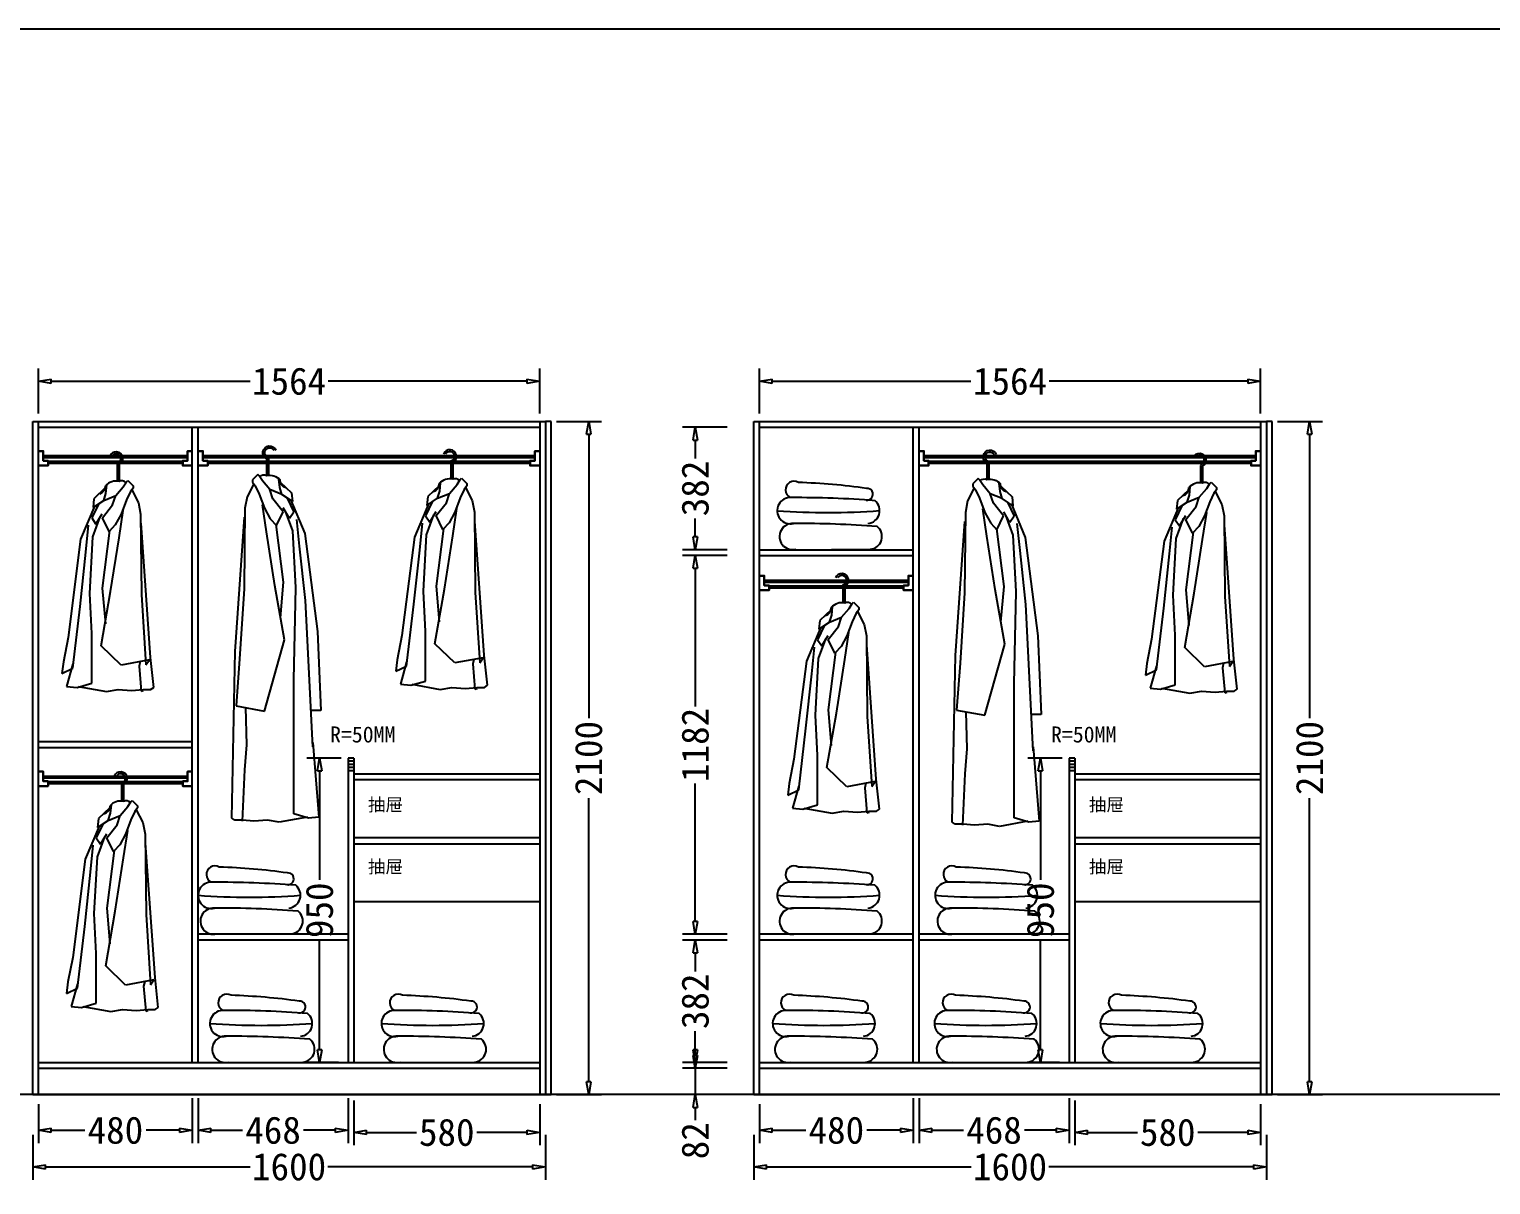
# Model space of a CAD drawing. Header units: millimetres. Extents: x 304407 to 361076, y -1262425 to -1203358.
# Drawn here: x 332654 to 337215, y -1209244 to -1205639 of the extents above; entities that cross this region are included whole.
import ezdxf

# ---------------------------------------------------------------- set-up
doc = ezdxf.new("R2010")
doc.units = ezdxf.units.MM
doc.header["$LTSCALE"] = 20
doc.layers.get('Defpoints').update_dxf_attribs({"color": 250})
for name, color, linetype in [('8', 8, 'Continuous'), ('LAYER10', 11, 'Continuous'), ('LAYER8', 11, 'Continuous'), ('图层3', 4, 'Continuous'), ('墙体', 40, 'Continuous')]:
    doc.layers.add(name, color=color, linetype=linetype)
doc.styles.get("Standard").update_dxf_attribs({"font": 'SimSun.ttf', "height": 85})
doc.styles.add('text', font='SimSun.ttf', dxfattribs={"height": 85})
doc.dimstyles.new('周文晶', dxfattribs={"dimtxt": 70, "dimasz": 40, "dimexe": 40, "dimexo": 30, "dimgap": 10, "dimtad": 0, "dimdec": 0, "dimtxsty": 'Standard', "dimblk": 'CLOSEDBLANK', "dimcen": 200, "dimclrd": 256, "dimclre": 256, "dimadec": 0, "dimazin": 0, "dimtfac": 1, "dimtdec": 0, "dimtmove": 0, "dimatfit": 3, "dimldrblk": 'CLOSEDBLANK', "dimfxl": 100, "dimfxlon": 1, "dimarcsym": 0})

# ---------------------------------------------------------------- blocks, each defined once
blk = doc.blocks.new('_ClosedBlank')
at = {"color": 0, "linetype": 'ByBlock', "lineweight": -2}
for p, q in [((-1, 0.17), (0, 0)), ((-1, 0.17), (-1, -0.17)), ((0, 0), (-1, -0.17))]:
    blk.add_line(p, q, dxfattribs=at)
blk = doc.blocks.new('*D169')
at = {"lineweight": -2, "transparency": 16777216}
for p, q in [((332683.1, -1208992.6), (332683.1, -1209114.2)), ((333163.1, -1208974.2), (333163.1, -1209114.2)), ((332723.1, -1209074.2), (332827.6, -1209074.2)), ((333123.1, -1209074.2), (333018.6, -1209074.2))]:
    blk.add_line(p, q, dxfattribs=at)
at = {"layer": 'Defpoints', "color": 0, "transparency": 16777216}
for p in [(333163.1, -1208862.6), (332683.1, -1208962.6), (333163.1, -1209074.2)]:
    blk.add_point(p, dxfattribs=at)
at = {"lineweight": -2, "transparency": 16777216, "xscale": 40, "yscale": 40, "zscale": 40, "rotation": 180}
blk.add_blockref('_ClosedBlank', (332683.1, -1209074.2), dxfattribs=at)
at = {"lineweight": -2, "transparency": 16777216, "xscale": 40, "yscale": 40, "zscale": 40}
blk.add_blockref('_ClosedBlank', (333163.1, -1209074.2), dxfattribs=at)
at = {"color": 0, "transparency": 16777216, "insert": (332923.1, -1209074.2), "char_height": 85, "attachment_point": 5}
blk.add_mtext('480', dxfattribs=at)
blk = doc.blocks.new('*D170')
at = {"lineweight": -2, "transparency": 16777216}
for p, q in [((333181.1, -1208974.2), (333181.1, -1209114.2)), ((333649.1, -1208974.2), (333649.1, -1209114.2)), ((333221.1, -1209074.2), (333320.1, -1209074.2)), ((333609.1, -1209074.2), (333510.1, -1209074.2))]:
    blk.add_line(p, q, dxfattribs=at)
at = {"layer": 'Defpoints', "color": 0, "transparency": 16777216}
for p in [(333181.1, -1206880.6), (333649.1, -1208862.6), (333649.1, -1209074.2)]:
    blk.add_point(p, dxfattribs=at)
at = {"lineweight": -2, "transparency": 16777216, "xscale": 40, "yscale": 40, "zscale": 40, "rotation": 180}
blk.add_blockref('_ClosedBlank', (333181.1, -1209074.2), dxfattribs=at)
at = {"lineweight": -2, "transparency": 16777216, "xscale": 40, "yscale": 40, "zscale": 40}
blk.add_blockref('_ClosedBlank', (333649.1, -1209074.2), dxfattribs=at)
at = {"color": 0, "transparency": 16777216, "insert": (333415.1, -1209074.2), "char_height": 85, "attachment_point": 5}
blk.add_mtext('468', dxfattribs=at)
blk = doc.blocks.new('*D171')
at = {"lineweight": -2, "transparency": 16777216}
for p, q in [((332683.1, -1206837.3), (332683.1, -1206697.3)), ((334247.1, -1206837.3), (334247.1, -1206697.3)), ((332723.1, -1206737.3), (333343.2, -1206737.3)), ((334207.1, -1206737.3), (333587, -1206737.3))]:
    blk.add_line(p, q, dxfattribs=at)
at = {"layer": 'Defpoints', "color": 0, "transparency": 16777216}
for p in [(334247.1, -1206737.3), (332683.1, -1206880.6), (334247.1, -1206880.6)]:
    blk.add_point(p, dxfattribs=at)
at = {"lineweight": -2, "transparency": 16777216, "xscale": 40, "yscale": 40, "zscale": 40, "rotation": 180}
blk.add_blockref('_ClosedBlank', (332683.1, -1206737.3), dxfattribs=at)
at = {"lineweight": -2, "transparency": 16777216, "xscale": 40, "yscale": 40, "zscale": 40}
blk.add_blockref('_ClosedBlank', (334247.1, -1206737.3), dxfattribs=at)
at = {"color": 0, "transparency": 16777216, "insert": (333465.1, -1206737.3), "char_height": 85, "attachment_point": 5}
blk.add_mtext('1564', dxfattribs=at)
blk = doc.blocks.new('*D172')
at = {"lineweight": -2, "transparency": 16777216}
for p, q in [((332665.1, -1209088.3), (332665.1, -1209228.3)), ((334265.1, -1209088.3), (334265.1, -1209228.3)), ((332705.1, -1209188.3), (333344.1, -1209188.3)), ((334225.1, -1209188.3), (333586.1, -1209188.3))]:
    blk.add_line(p, q, dxfattribs=at)
at = {"layer": 'Defpoints', "color": 0, "transparency": 16777216}
for p in [(332665.1, -1208962.6), (334265.1, -1208962.6), (334265.1, -1209188.3)]:
    blk.add_point(p, dxfattribs=at)
at = {"lineweight": -2, "transparency": 16777216, "xscale": 40, "yscale": 40, "zscale": 40, "rotation": 180}
blk.add_blockref('_ClosedBlank', (332665.1, -1209188.3), dxfattribs=at)
at = {"lineweight": -2, "transparency": 16777216, "xscale": 40, "yscale": 40, "zscale": 40}
blk.add_blockref('_ClosedBlank', (334265.1, -1209188.3), dxfattribs=at)
at = {"color": 0, "transparency": 16777216, "insert": (333465.1, -1209188.3), "char_height": 85, "attachment_point": 5}
blk.add_mtext('1600', dxfattribs=at)
blk = doc.blocks.new('*D173')
at = {"lineweight": -2, "transparency": 16777216}
for p, q in [((332482.8, -1208840.6), (332482.8, -1208800.6)), ((332582.8, -1208880.6), (332442.8, -1208880.6)), ((332482.8, -1208880.6), (332482.8, -1208962.6)), ((332582.8, -1208962.6), (332442.8, -1208962.6)), ((332482.8, -1209002.6), (332482.8, -1209042.6))]:
    blk.add_line(p, q, dxfattribs=at)
at = {"layer": 'Defpoints', "color": 0, "transparency": 16777216}
for p in [(332482.8, -1208880.6), (332683.1, -1208880.6), (332665.1, -1208962.6)]:
    blk.add_point(p, dxfattribs=at)
at = {"lineweight": -2, "transparency": 16777216, "xscale": 40, "yscale": 40, "zscale": 40}
for p, rotation in [((332482.8, -1208880.6), 270), ((332482.8, -1208962.6), 90)]:
    blk.add_blockref('_ClosedBlank', p, dxfattribs=dict(at, rotation=rotation))
at = {"color": 0, "transparency": 16777216, "insert": (332482.8, -1209106.7), "char_height": 85, "attachment_point": 5, "rotation": 90}
blk.add_mtext('82', dxfattribs=at)
blk = doc.blocks.new('*D174')
at = {"lineweight": -2, "transparency": 16777216}
for p, q in [((332582.8, -1207880.6), (332442.8, -1207880.6)), ((332482.8, -1207920.6), (332482.8, -1208277.4)), ((332482.8, -1208822.6), (332482.8, -1208465.9)), ((332582.8, -1208862.6), (332442.8, -1208862.6))]:
    blk.add_line(p, q, dxfattribs=at)
at = {"layer": 'Defpoints', "color": 0, "transparency": 16777216}
for p in [(332482.8, -1207880.6), (332683.1, -1207880.6), (332683.1, -1208862.6)]:
    blk.add_point(p, dxfattribs=at)
at = {"lineweight": -2, "transparency": 16777216, "xscale": 40, "yscale": 40, "zscale": 40}
for p, rotation in [((332482.8, -1207880.6), 90), ((332482.8, -1208862.6), 270)]:
    blk.add_blockref('_ClosedBlank', p, dxfattribs=dict(at, rotation=rotation))
at = {"color": 0, "transparency": 16777216, "insert": (332482.8, -1208371.6), "char_height": 85, "attachment_point": 5, "rotation": 90}
blk.add_mtext('982', dxfattribs=at)
blk = doc.blocks.new('*D175')
at = {"lineweight": -2, "transparency": 16777216}
for p, q in [((332582.8, -1206880.6), (332442.8, -1206880.6)), ((332482.8, -1206920.6), (332482.8, -1207277.4)), ((332482.8, -1207822.6), (332482.8, -1207465.9)), ((332582.8, -1207862.6), (332442.8, -1207862.6))]:
    blk.add_line(p, q, dxfattribs=at)
at = {"layer": 'Defpoints', "color": 0, "transparency": 16777216}
for p in [(332482.8, -1206880.6), (332683.1, -1206880.6), (332683.1, -1207862.6)]:
    blk.add_point(p, dxfattribs=at)
at = {"lineweight": -2, "transparency": 16777216, "xscale": 40, "yscale": 40, "zscale": 40}
for p, rotation in [((332482.8, -1206880.6), 90), ((332482.8, -1207862.6), 270)]:
    blk.add_blockref('_ClosedBlank', p, dxfattribs=dict(at, rotation=rotation))
at = {"color": 0, "transparency": 16777216, "insert": (332482.8, -1207371.6), "char_height": 85, "attachment_point": 5, "rotation": 90}
blk.add_mtext('982', dxfattribs=at)
blk = doc.blocks.new('*D176')
at = {"lineweight": -2, "transparency": 16777216}
for p, q in [((334300, -1206862.6), (334440, -1206862.6)), ((334400, -1206902.6), (334400, -1207787.9)), ((334400, -1208922.6), (334400, -1208037.4)), ((334300, -1208962.6), (334440, -1208962.6))]:
    blk.add_line(p, q, dxfattribs=at)
at = {"layer": 'Defpoints', "color": 0, "transparency": 16777216}
for p in [(334265.1, -1206862.6), (334400, -1206862.6), (334265.1, -1208962.6)]:
    blk.add_point(p, dxfattribs=at)
at = {"lineweight": -2, "transparency": 16777216, "xscale": 40, "yscale": 40, "zscale": 40}
for p, rotation in [((334400, -1206862.6), 90), ((334400, -1208962.6), 270)]:
    blk.add_blockref('_ClosedBlank', p, dxfattribs=dict(at, rotation=rotation))
at = {"color": 0, "transparency": 16777216, "insert": (334400, -1207912.6), "char_height": 85, "attachment_point": 5, "rotation": 90}
blk.add_mtext('2100', dxfattribs=at)
blk = doc.blocks.new('*D177')
at = {"lineweight": -2, "transparency": 16777216}
for p, q in [((333628.1, -1207912.6), (333520.1, -1207912.6)), ((333560.1, -1207952.6), (333560.1, -1208292.6)), ((333560.1, -1208822.6), (333560.1, -1208482.6)), ((333619.1, -1208862.6), (333520.1, -1208862.6))]:
    blk.add_line(p, q, dxfattribs=at)
at = {"layer": 'Defpoints', "color": 0, "transparency": 16777216}
for p in [(333658.1, -1207912.6), (333560.1, -1208862.6), (333649.1, -1208862.6)]:
    blk.add_point(p, dxfattribs=at)
at = {"lineweight": -2, "transparency": 16777216, "xscale": 40, "yscale": 40, "zscale": 40}
for p, rotation in [((333560.1, -1207912.6), 90), ((333560.1, -1208862.6), 270)]:
    blk.add_blockref('_ClosedBlank', p, dxfattribs=dict(at, rotation=rotation))
at = {"color": 0, "transparency": 16777216, "insert": (333560.1, -1208387.6), "char_height": 85, "attachment_point": 5, "rotation": 90}
blk.add_mtext('950', dxfattribs=at)
blk = doc.blocks.new('*D178')
at = {"lineweight": -2, "transparency": 16777216}
for p, q in [((333667.1, -1208980.9), (333667.1, -1209120.9)), ((334247.1, -1208992.6), (334247.1, -1209120.9)), ((333707.1, -1209080.9), (333863, -1209080.9)), ((334207.1, -1209080.9), (334051.2, -1209080.9))]:
    blk.add_line(p, q, dxfattribs=at)
at = {"layer": 'Defpoints', "color": 0, "transparency": 16777216}
for p in [(333667.1, -1208862.6), (334247.1, -1208962.6), (334247.1, -1209080.9)]:
    blk.add_point(p, dxfattribs=at)
at = {"lineweight": -2, "transparency": 16777216, "xscale": 40, "yscale": 40, "zscale": 40, "rotation": 180}
blk.add_blockref('_ClosedBlank', (333667.1, -1209080.9), dxfattribs=at)
at = {"lineweight": -2, "transparency": 16777216, "xscale": 40, "yscale": 40, "zscale": 40}
blk.add_blockref('_ClosedBlank', (334247.1, -1209080.9), dxfattribs=at)
at = {"color": 0, "transparency": 16777216, "insert": (333957.1, -1209080.9), "char_height": 85, "attachment_point": 5}
blk.add_mtext('580', dxfattribs=at)
blk = doc.blocks.new('*D179')
at = {"lineweight": -2, "transparency": 16777216}
for p, q in [((334932.9, -1208992.6), (334932.9, -1209114.2)), ((335412.9, -1208974.2), (335412.9, -1209114.2)), ((334972.9, -1209074.2), (335077.4, -1209074.2)), ((335372.9, -1209074.2), (335268.4, -1209074.2))]:
    blk.add_line(p, q, dxfattribs=at)
at = {"layer": 'Defpoints', "color": 0, "transparency": 16777216}
for p in [(335412.9, -1208862.6), (334932.9, -1208962.6), (335412.9, -1209074.2)]:
    blk.add_point(p, dxfattribs=at)
at = {"lineweight": -2, "transparency": 16777216, "xscale": 40, "yscale": 40, "zscale": 40, "rotation": 180}
blk.add_blockref('_ClosedBlank', (334932.9, -1209074.2), dxfattribs=at)
at = {"lineweight": -2, "transparency": 16777216, "xscale": 40, "yscale": 40, "zscale": 40}
blk.add_blockref('_ClosedBlank', (335412.9, -1209074.2), dxfattribs=at)
at = {"color": 0, "transparency": 16777216, "insert": (335172.9, -1209074.2), "char_height": 85, "attachment_point": 5}
blk.add_mtext('480', dxfattribs=at)
blk = doc.blocks.new('*D180')
at = {"lineweight": -2, "transparency": 16777216}
for p, q in [((335430.9, -1208974.2), (335430.9, -1209114.2)), ((335898.9, -1208974.2), (335898.9, -1209114.2)), ((335470.9, -1209074.2), (335569.9, -1209074.2)), ((335858.9, -1209074.2), (335759.9, -1209074.2))]:
    blk.add_line(p, q, dxfattribs=at)
at = {"layer": 'Defpoints', "color": 0, "transparency": 16777216}
for p in [(335430.9, -1206880.6), (335898.9, -1208862.6), (335898.9, -1209074.2)]:
    blk.add_point(p, dxfattribs=at)
at = {"lineweight": -2, "transparency": 16777216, "xscale": 40, "yscale": 40, "zscale": 40, "rotation": 180}
blk.add_blockref('_ClosedBlank', (335430.9, -1209074.2), dxfattribs=at)
at = {"lineweight": -2, "transparency": 16777216, "xscale": 40, "yscale": 40, "zscale": 40}
blk.add_blockref('_ClosedBlank', (335898.9, -1209074.2), dxfattribs=at)
at = {"color": 0, "transparency": 16777216, "insert": (335664.9, -1209074.2), "char_height": 85, "attachment_point": 5}
blk.add_mtext('468', dxfattribs=at)
blk = doc.blocks.new('*D181')
at = {"lineweight": -2, "transparency": 16777216}
for p, q in [((334932.9, -1206837.3), (334932.9, -1206697.3)), ((336496.9, -1206837.3), (336496.9, -1206697.3)), ((334972.9, -1206737.3), (335593, -1206737.3)), ((336456.9, -1206737.3), (335836.8, -1206737.3))]:
    blk.add_line(p, q, dxfattribs=at)
at = {"layer": 'Defpoints', "color": 0, "transparency": 16777216}
for p in [(336496.9, -1206737.3), (334932.9, -1206880.6), (336496.9, -1206880.6)]:
    blk.add_point(p, dxfattribs=at)
at = {"lineweight": -2, "transparency": 16777216, "xscale": 40, "yscale": 40, "zscale": 40, "rotation": 180}
blk.add_blockref('_ClosedBlank', (334932.9, -1206737.3), dxfattribs=at)
at = {"lineweight": -2, "transparency": 16777216, "xscale": 40, "yscale": 40, "zscale": 40}
blk.add_blockref('_ClosedBlank', (336496.9, -1206737.3), dxfattribs=at)
at = {"color": 0, "transparency": 16777216, "insert": (335714.9, -1206737.3), "char_height": 85, "attachment_point": 5}
blk.add_mtext('1564', dxfattribs=at)
blk = doc.blocks.new('*D182')
at = {"lineweight": -2, "transparency": 16777216}
for p, q in [((334914.9, -1209088.3), (334914.9, -1209228.3)), ((336514.9, -1209088.3), (336514.9, -1209228.3)), ((334954.9, -1209188.3), (335593.9, -1209188.3)), ((336474.9, -1209188.3), (335835.9, -1209188.3))]:
    blk.add_line(p, q, dxfattribs=at)
at = {"layer": 'Defpoints', "color": 0, "transparency": 16777216}
for p in [(334914.9, -1208962.6), (336514.9, -1208962.6), (336514.9, -1209188.3)]:
    blk.add_point(p, dxfattribs=at)
at = {"lineweight": -2, "transparency": 16777216, "xscale": 40, "yscale": 40, "zscale": 40, "rotation": 180}
blk.add_blockref('_ClosedBlank', (334914.9, -1209188.3), dxfattribs=at)
at = {"lineweight": -2, "transparency": 16777216, "xscale": 40, "yscale": 40, "zscale": 40}
blk.add_blockref('_ClosedBlank', (336514.9, -1209188.3), dxfattribs=at)
at = {"color": 0, "transparency": 16777216, "insert": (335714.9, -1209188.3), "char_height": 85, "attachment_point": 5}
blk.add_mtext('1600', dxfattribs=at)
blk = doc.blocks.new('*D183')
at = {"lineweight": -2, "transparency": 16777216}
for p, q in [((334732.6, -1208840.6), (334732.6, -1208800.6)), ((334832.6, -1208880.6), (334692.6, -1208880.6)), ((334732.6, -1208880.6), (334732.6, -1208962.6)), ((334832.6, -1208962.6), (334692.6, -1208962.6)), ((334732.6, -1209002.6), (334732.6, -1209042.6))]:
    blk.add_line(p, q, dxfattribs=at)
at = {"layer": 'Defpoints', "color": 0, "transparency": 16777216}
for p in [(334732.6, -1208880.6), (334932.9, -1208880.6), (334914.9, -1208962.6)]:
    blk.add_point(p, dxfattribs=at)
at = {"lineweight": -2, "transparency": 16777216, "xscale": 40, "yscale": 40, "zscale": 40}
for p, rotation in [((334732.6, -1208880.6), 270), ((334732.6, -1208962.6), 90)]:
    blk.add_blockref('_ClosedBlank', p, dxfattribs=dict(at, rotation=rotation))
at = {"color": 0, "transparency": 16777216, "insert": (334732.6, -1209106.7), "char_height": 85, "attachment_point": 5, "rotation": 90}
blk.add_mtext('82', dxfattribs=at)
blk = doc.blocks.new('*D184')
at = {"lineweight": -2, "transparency": 16777216}
for p, q in [((334832.6, -1207280.6), (334692.6, -1207280.6)), ((334732.6, -1207320.6), (334732.6, -1207751.4)), ((334732.6, -1208422.6), (334732.6, -1207991.9)), ((334832.6, -1208462.6), (334692.6, -1208462.6))]:
    blk.add_line(p, q, dxfattribs=at)
at = {"layer": 'Defpoints', "color": 0, "transparency": 16777216}
for p in [(334732.6, -1207280.6), (334932.9, -1207280.6), (334932.9, -1208462.6)]:
    blk.add_point(p, dxfattribs=at)
at = {"lineweight": -2, "transparency": 16777216, "xscale": 40, "yscale": 40, "zscale": 40}
for p, rotation in [((334732.6, -1207280.6), 90), ((334732.6, -1208462.6), 270)]:
    blk.add_blockref('_ClosedBlank', p, dxfattribs=dict(at, rotation=rotation))
at = {"color": 0, "transparency": 16777216, "insert": (334732.6, -1207871.6), "char_height": 85, "attachment_point": 5, "rotation": 90}
blk.add_mtext('1182', dxfattribs=at)
blk = doc.blocks.new('*D185')
at = {"lineweight": -2, "transparency": 16777216}
for p, q in [((334832.6, -1206880.6), (334692.6, -1206880.6)), ((334732.6, -1206920.6), (334732.6, -1206978.3)), ((334732.6, -1207222.6), (334732.6, -1207165)), ((334832.6, -1207262.6), (334692.6, -1207262.6))]:
    blk.add_line(p, q, dxfattribs=at)
at = {"layer": 'Defpoints', "color": 0, "transparency": 16777216}
for p in [(334732.6, -1206880.6), (334932.9, -1206880.6), (334932.9, -1207262.6)]:
    blk.add_point(p, dxfattribs=at)
at = {"lineweight": -2, "transparency": 16777216, "xscale": 40, "yscale": 40, "zscale": 40}
for p, rotation in [((334732.6, -1206880.6), 90), ((334732.6, -1207262.6), 270)]:
    blk.add_blockref('_ClosedBlank', p, dxfattribs=dict(at, rotation=rotation))
at = {"color": 0, "transparency": 16777216, "insert": (334732.6, -1207071.6), "char_height": 85, "attachment_point": 5, "rotation": 90}
blk.add_mtext('382', dxfattribs=at)
blk = doc.blocks.new('*D186')
at = {"lineweight": -2, "transparency": 16777216}
for p, q in [((336549.8, -1206862.6), (336689.8, -1206862.6)), ((336649.8, -1206902.6), (336649.8, -1207787.9)), ((336649.8, -1208922.6), (336649.8, -1208037.4)), ((336549.8, -1208962.6), (336689.8, -1208962.6))]:
    blk.add_line(p, q, dxfattribs=at)
at = {"layer": 'Defpoints', "color": 0, "transparency": 16777216}
for p in [(336514.9, -1206862.6), (336649.8, -1206862.6), (336514.9, -1208962.6)]:
    blk.add_point(p, dxfattribs=at)
at = {"lineweight": -2, "transparency": 16777216, "xscale": 40, "yscale": 40, "zscale": 40}
for p, rotation in [((336649.8, -1206862.6), 90), ((336649.8, -1208962.6), 270)]:
    blk.add_blockref('_ClosedBlank', p, dxfattribs=dict(at, rotation=rotation))
at = {"color": 0, "transparency": 16777216, "insert": (336649.8, -1207912.6), "char_height": 85, "attachment_point": 5, "rotation": 90}
blk.add_mtext('2100', dxfattribs=at)
blk = doc.blocks.new('*D187')
at = {"lineweight": -2, "transparency": 16777216}
for p, q in [((335877.9, -1207912.6), (335769.9, -1207912.6)), ((335809.9, -1207952.6), (335809.9, -1208292.6)), ((335809.9, -1208822.6), (335809.9, -1208482.6)), ((335868.9, -1208862.6), (335769.9, -1208862.6))]:
    blk.add_line(p, q, dxfattribs=at)
at = {"layer": 'Defpoints', "color": 0, "transparency": 16777216}
for p in [(335907.9, -1207912.6), (335809.9, -1208862.6), (335898.9, -1208862.6)]:
    blk.add_point(p, dxfattribs=at)
at = {"lineweight": -2, "transparency": 16777216, "xscale": 40, "yscale": 40, "zscale": 40}
for p, rotation in [((335809.9, -1207912.6), 90), ((335809.9, -1208862.6), 270)]:
    blk.add_blockref('_ClosedBlank', p, dxfattribs=dict(at, rotation=rotation))
at = {"color": 0, "transparency": 16777216, "insert": (335809.9, -1208387.6), "char_height": 85, "attachment_point": 5, "rotation": 90}
blk.add_mtext('950', dxfattribs=at)
blk = doc.blocks.new('*D188')
at = {"lineweight": -2, "transparency": 16777216}
for p, q in [((335916.9, -1208980.9), (335916.9, -1209120.9)), ((336496.9, -1208992.6), (336496.9, -1209120.9)), ((335956.9, -1209080.9), (336112.8, -1209080.9)), ((336456.9, -1209080.9), (336300.9, -1209080.9))]:
    blk.add_line(p, q, dxfattribs=at)
at = {"layer": 'Defpoints', "color": 0, "transparency": 16777216}
for p in [(335916.9, -1208862.6), (336496.9, -1208962.6), (336496.9, -1209080.9)]:
    blk.add_point(p, dxfattribs=at)
at = {"lineweight": -2, "transparency": 16777216, "xscale": 40, "yscale": 40, "zscale": 40, "rotation": 180}
blk.add_blockref('_ClosedBlank', (335916.9, -1209080.9), dxfattribs=at)
at = {"lineweight": -2, "transparency": 16777216, "xscale": 40, "yscale": 40, "zscale": 40}
blk.add_blockref('_ClosedBlank', (336496.9, -1209080.9), dxfattribs=at)
at = {"color": 0, "transparency": 16777216, "insert": (336206.9, -1209080.9), "char_height": 85, "attachment_point": 5}
blk.add_mtext('580', dxfattribs=at)
blk = doc.blocks.new('*D189')
at = {"lineweight": -2, "transparency": 16777216}
for p, q in [((334832.6, -1208480.6), (334692.6, -1208480.6)), ((334732.6, -1208520.6), (334732.6, -1208578.3)), ((334732.6, -1208822.6), (334732.6, -1208765)), ((334832.6, -1208862.6), (334692.6, -1208862.6))]:
    blk.add_line(p, q, dxfattribs=at)
at = {"layer": 'Defpoints', "color": 0, "transparency": 16777216}
for p in [(334932.9, -1208480.6), (334732.6, -1208862.6), (334932.9, -1208862.6)]:
    blk.add_point(p, dxfattribs=at)
at = {"lineweight": -2, "transparency": 16777216, "xscale": 40, "yscale": 40, "zscale": 40}
for p, rotation in [((334732.6, -1208480.6), 90), ((334732.6, -1208862.6), 270)]:
    blk.add_blockref('_ClosedBlank', p, dxfattribs=dict(at, rotation=rotation))
at = {"color": 0, "transparency": 16777216, "insert": (334732.6, -1208671.6), "char_height": 85, "attachment_point": 5, "rotation": 90}
blk.add_mtext('382', dxfattribs=at)
blk = doc.blocks.new('A$C52EB379C')
at = {"layer": '8'}
for p, q in [((163.3, 1134.6), (163.3, 1083.5)), ((169.3, 1134.6), (169.3, 1083.5)), ((126.4, 1061.5), (91, 1028.1)), ((128.4, 1044.7), (131.2, 1071)), ((159, 1037.8), (182.5, 1065.5)), ((182.5, 1065.5), (192.3, 1080.7)), ((192.3, 1080.7), (196.4, 1084.9)), ((204.7, 1050.2), (192.3, 1023.9)), ((196.4, 1084.9), (213.1, 1068.3)), ((213.1, 1061.3), (204.7, 1050.2)), ((208.9, 1055.8), (229.7, 1015.6)), ((213.1, 1068.3), (213.1, 1061.3)), ((94.1, 1007.1), (49.5, 901.3)), ((104.8, 1011.4), (84.3, 967.8)), ((91, 1028.1), (88.2, 1000.3)), ((88.2, 1000.3), (121.5, 1022.5)), ((117.4, 968.5), (149.3, 1008.7)), ((121.5, 1022.5), (128.4, 1044.7)), ((121.5, 1022.5), (159, 1037.8)), ((149.3, 1008.7), (159, 1037.8)), ((192.3, 1023.9), (175.6, 979.5)), ((229.7, 1015.6), (236.6, 979.5)), ((84.3, 967.8), (97.4, 948.2)), ((87.6, 909), (110.5, 971.1)), ((97.4, 948.2), (117, 980.9)), ((138.2, 925.5), (117.4, 968.5)), ((175.6, 979.5), (157.6, 946.3)), ((169.3, 905.7), (182.4, 990.7)), ((236.6, 979.5), (239.4, 728.7)), ((66.1, 861.1), (74.5, 944.9)), ((139.9, 928.6), (117, 748.8)), ((157.6, 946.3), (138.2, 925.5)), ((267.5, 533), (238.1, 951.5)), ((49.5, 901.3), (10.6, 595)), ((77.7, 732.4), (87.6, 909)), ((143.2, 738.9), (169.3, 905.7)), ((48.1, 692), (66.1, 861.1)), ((84.3, 444.7), (77.7, 732.4)), ((113.7, 568.9), (143.2, 738.9)), ((117, 748.8), (126.8, 637.6)), ((25.4, 235.4), (48.1, 692)), ((239.4, 728.7), (253.3, 509.7)), ((10.6, 595), (0, 349)), ((175.9, 346.6), (113.7, 568.9)), ((253.3, 509.7), (264.2, 362.9)), ((277.8, 13.1), (267.5, 533)), ((84.3, 26.2), (84.3, 444.7)), ((0, 349), (31, 349)), ((264.2, 362.9), (175.9, 346.6)), ((235.3, 357.6), (232, 242)), ((25.4, 248.5), (5.8, 16.3)), ((232, 242), (238.5, 163.5)), ((238.5, 163.5), (245.1, 3.3)), ((5.8, 16.3), (38.5, 13.1)), ((38.5, 13.1), (84.3, 26.2)), ((41.7, 16.3), (130.1, 0)), ((130.1, 0), (166.1, 6.5)), ((166.1, 6.5), (208.6, 3.3)), ((208.6, 3.3), (244.6, 6.5)), ((244.6, 6.5), (268, 6.5)), ((268, 6.5), (277.8, 13.1))]:
    blk.add_line(p, q, dxfattribs=at)
for centre, radius, start, end in [((160, 1153.2), 20.9, 296.6338, 159.5285), ((160, 1153.2), 14.9, 296.6338, 150.6175), ((167, 1136), 3.91, 94.6712, 201.9626), ((102, 1067.4), 25.1, 286.2636, 2.0248), ((160, 1039.2), 43.9, 77.6993, 138.5966), ((177.3, 1066), 18, 42.48, 116.3392)]:
    blk.add_arc(centre, radius, start, end, dxfattribs=at)
blk = doc.blocks.new('A$C05785CA5')
at = {"layer": 'LAYER10'}
blk.add_blockref('A$C52EB379C', (0, 0), dxfattribs=at)
blk = doc.blocks.new('A$C100967EE')
at = {"layer": 'LAYER10'}
blk.add_blockref('A$C05785CA5', (0, 0), dxfattribs=at)
blk = doc.blocks.new('A$C65D30603')
at = {"layer": 'LAYER8'}
blk.add_blockref('A$C100967EE', (0, 0), dxfattribs=at)
blk = doc.blocks.new('A$C50CE712E')
at = {"layer": '图层3'}
blk.add_blockref('A$C65D30603', (0, 0), dxfattribs=at)
blk = doc.blocks.new('A$C1C5764E0')
at = {"layer": '8'}
for p, q in [((172.3, 708.4), (172.3, 657.4)), ((178.3, 708.4), (178.3, 657.4)), ((137.4, 618.5), (140.1, 644.9)), ((167.9, 611.6), (191.5, 639.3)), ((191.5, 639.3), (201.2, 654.6)), ((201.2, 654.6), (205.3, 658.7)), ((205.3, 658.7), (222, 642.1)), ((222, 642.1), (222, 635.2)), ((99.9, 601.9), (97.1, 574.2)), ((97.1, 574.2), (130.4, 596.4)), ((135.3, 635.3), (99.9, 601.9)), ((130.4, 596.4), (137.4, 618.5)), ((130.4, 596.4), (167.9, 611.6)), ((158.2, 582.5), (167.9, 611.6)), ((201.2, 597.8), (184.5, 553.4)), ((213.6, 624.1), (201.2, 597.8)), ((222, 635.2), (213.6, 624.1)), ((217.8, 629.6), (238.6, 589.4)), ((103, 580.9), (58.4, 475.1)), ((113.7, 585.2), (93.2, 541.7)), ((106.3, 522.1), (125.9, 554.7)), ((126.3, 542.3), (158.2, 582.5)), ((184.5, 553.4), (166.5, 520.1)), ((178.3, 479.5), (191.3, 564.6)), ((238.6, 589.4), (245.5, 553.4)), ((245.5, 553.4), (248.3, 302.5)), ((75, 435), (83.4, 518.8)), ((93.2, 541.7), (106.3, 522.1)), ((96.5, 482.8), (119.4, 544.9)), ((148.8, 502.4), (125.9, 322.6)), ((147.1, 499.3), (126.3, 542.3)), ((166.5, 520.1), (147.1, 499.3)), ((276.4, 106.8), (247, 525.3)), ((58.4, 475.1), (19.5, 168.8)), ((86.6, 306.3), (96.5, 482.8)), ((152.1, 312.8), (178.3, 479.5)), ((57, 265.8), (75, 435)), ((125.9, 322.6), (135.7, 211.4)), ((93.2, 180.9), (86.6, 306.3)), ((122.6, 142.8), (152.1, 312.8)), ((248.3, 302.5), (262.2, 83.5)), ((34.3, 73.1), (57, 265.8)), ((19.5, 168.8), (4.8, 92.7)), ((93.2, 26.2), (93.2, 180.9)), ((184.8, 82.8), (122.6, 142.8)), ((4.8, 92.7), (0, 56.7)), ((273.1, 99.1), (184.8, 82.8)), ((244.2, 93.8), (240.9, 79.6)), ((262.2, 83.5), (273.1, 99.1)), ((286.7, 13.1), (276.4, 106.8)), ((0, 56.7), (34.3, 73.1)), ((34.3, 86.2), (14.7, 16.3)), ((240.9, 79.6), (247.4, 1.1)), ((14.7, 16.3), (47.4, 13.1)), ((47.4, 13.1), (93.2, 26.2)), ((50.7, 16.3), (139, 0)), ((139, 0), (175, 6.5)), ((175, 6.5), (217.5, 3.3)), ((217.5, 3.3), (253.5, 6.5)), ((247.4, 1.1), (254, 3.3)), ((253.5, 6.5), (276.9, 6.5)), ((276.9, 6.5), (286.7, 13.1))]:
    blk.add_line(p, q, dxfattribs=at)
for centre, radius, start, end in [((168.9, 727.1), 20.9, 296.6338, 159.5285), ((168.9, 727.1), 14.9, 296.6338, 150.6175), ((175.9, 709.9), 3.91, 94.6712, 201.9626), ((110.9, 641.2), 25.1, 286.2636, 2.0248), ((168.9, 613.1), 43.9, 77.6993, 138.5966), ((186.2, 639.8), 18, 42.48, 116.3392)]:
    blk.add_arc(centre, radius, start, end, dxfattribs=at)
blk = doc.blocks.new('A$C4F477F88')
at = {"layer": 'LAYER10'}
blk.add_blockref('A$C1C5764E0', (0, 0), dxfattribs=at)
blk = doc.blocks.new('A$C5E603B19')
at = {"layer": 'LAYER8'}
blk.add_blockref('A$C4F477F88', (0, 0), dxfattribs=at)
blk = doc.blocks.new('A$C1B0A679D')
at = {"layer": '图层3'}
blk.add_blockref('A$C5E603B19', (0, 0), dxfattribs=at)
blk = doc.blocks.new('A$C11F00F61')
at = {"color": 8}
blk.add_line((48.2, 0), (290.3, 1.2), dxfattribs=at)
at = {"layer": '墙体', "color": 8}
for centre, radius, start, end in [((52.6, 186.6), 26.7, 59.8021, 244.0801), ((9.8, -1698.7), 1909.1, 81.8981, 88.3112), ((280.3, 173), 18.4, 260.1551, 94.4157), ((41, 121.6), 41, 86.0834, 284.0988), ((53.8, -3125.6), 3288.1, 85.6244, 90.1755), ((279.7, 121.7), 40, 274.9406, 51.3165), ((159.2, 2329.1), 2213.2, 265.8756, 274.159), ((48.2, 41), 41, 86.0834, 284.0988), ((61, -3206.2), 3288.1, 85.6244, 90.1755), ((286.9, 41.1), 40, 274.9406, 51.3165)]:
    blk.add_arc(centre, radius, start, end, dxfattribs=at)

msp = doc.modelspace()

# ---------------------------------------------------------------- linework, layer by layer
at = {"color": 8}
for p, q in [((361075.9, -1205638.8), (304407.4, -1205638.8)), ((361075.9, -1208962.6), (304407.4, -1208962.6))]:
    msp.add_line(p, q, dxfattribs=at)
for p, q in [((332665.1, -1208962.6), (332665.1, -1206862.6)), ((332665.1, -1206862.6), (334265.1, -1206862.6)), ((332683.1, -1208962.6), (332683.1, -1206862.6)), ((332683.1, -1206880.6), (334247.1, -1206880.6)), ((333163.1, -1208862.6), (333163.1, -1206880.6)), ((333181.1, -1208862.6), (333181.1, -1206880.6)), ((334247.1, -1206862.6), (334247.1, -1208962.6)), ((334265.1, -1206862.6), (334265.1, -1208962.6)), ((334283.1, -1206862.6), (334265.1, -1206862.6)), ((334283.1, -1208962.6), (334283.1, -1206862.6)), ((334914.9, -1208962.6), (334914.9, -1206862.6)), ((334914.9, -1206862.6), (336514.9, -1206862.6)), ((334932.9, -1208962.6), (334932.9, -1206862.6)), ((334932.9, -1206880.6), (336496.9, -1206880.6)), ((335412.9, -1208862.6), (335412.9, -1206880.6)), ((335430.9, -1208862.6), (335430.9, -1206880.6)), ((336496.9, -1206862.6), (336496.9, -1208962.6)), ((336514.9, -1206862.6), (336514.9, -1208962.6)), ((336532.9, -1206862.6), (336514.9, -1206862.6)), ((336532.9, -1208962.6), (336532.9, -1206862.6)), ((334932.9, -1207262.6), (335412.9, -1207262.6)), ((334932.9, -1207280.6), (335412.9, -1207280.6)), ((333163.1, -1207862.6), (332683.1, -1207862.6)), ((333163.1, -1207880.6), (332683.1, -1207880.6)), ((333649.1, -1207912.6), (333649.1, -1208862.6)), ((333667.1, -1207912.6), (333649.1, -1207912.6)), ((333667.1, -1207922.6), (333649.1, -1207922.6)), ((333667.1, -1207932.6), (333649.1, -1207932.6)), ((333667.1, -1207942.6), (333649.1, -1207942.6)), ((333667.1, -1207912.6), (333667.1, -1208862.6)), ((335898.9, -1207912.6), (335898.9, -1208862.6)), ((335916.9, -1207912.6), (335898.9, -1207912.6)), ((335916.9, -1207922.6), (335898.9, -1207922.6)), ((335916.9, -1207932.6), (335898.9, -1207932.6)), ((335916.9, -1207942.6), (335898.9, -1207942.6)), ((335916.9, -1207912.6), (335916.9, -1208862.6)), ((333667.1, -1207952.6), (333649.1, -1207952.6)), ((334247.1, -1207962.6), (333667.1, -1207962.6)), ((334247.1, -1207980.6), (333667.1, -1207980.6)), ((335916.9, -1207952.6), (335898.9, -1207952.6)), ((336496.9, -1207962.6), (335916.9, -1207962.6)), ((336496.9, -1207980.6), (335916.9, -1207980.6)), ((333667.1, -1208160.6), (334247.1, -1208160.6)), ((335916.9, -1208160.6), (336496.9, -1208160.6)), ((333667.1, -1208180.6), (334247.1, -1208180.6)), ((335916.9, -1208180.6), (336496.9, -1208180.6)), ((333667.1, -1208360.6), (334247.1, -1208360.6)), ((335916.9, -1208360.6), (336496.9, -1208360.6)), ((333649.1, -1208462.6), (333181.1, -1208462.6)), ((333649.1, -1208480.6), (333181.1, -1208480.6)), ((335412.9, -1208462.6), (334932.9, -1208462.6)), ((335412.9, -1208480.6), (334932.9, -1208480.6)), ((335898.9, -1208462.6), (335430.9, -1208462.6)), ((335898.9, -1208480.6), (335430.9, -1208480.6)), ((332683.1, -1208862.6), (334247.1, -1208862.6)), ((332683.1, -1208880.6), (334247.1, -1208880.6)), ((334932.9, -1208862.6), (336496.9, -1208862.6)), ((334932.9, -1208880.6), (336496.9, -1208880.6)), ((332665.1, -1208962.6), (334265.1, -1208962.6)), ((334265.1, -1208962.6), (334283.1, -1208962.6)), ((334914.9, -1208962.6), (336514.9, -1208962.6)), ((336514.9, -1208962.6), (336532.9, -1208962.6))]:
    msp.add_line(p, q)
at = {"lineweight": 30}
for points in [[(332683.1, -1206955), (332698.1, -1206955), (332698.1, -1206985), (332713.1, -1206985), (332713.1, -1207000), (332683.1, -1207000)], [(333148.1, -1206970), (332698.1, -1206970)], [(333148.1, -1206974.5), (332698.1, -1206974.5)], [(333133.1, -1206987), (332713.1, -1206987)], [(333163.1, -1206955), (333148.1, -1206955), (333148.1, -1206985), (333133.1, -1206985), (333133.1, -1207000), (333163.1, -1207000)], [(333181.1, -1206955), (333196.1, -1206955), (333196.1, -1206985), (333211.1, -1206985), (333211.1, -1207000), (333181.1, -1207000)], [(334232.1, -1206970), (333196.1, -1206970)], [(334232.1, -1206974.5), (333196.1, -1206974.5)], [(334217.1, -1206987), (333211.1, -1206987)], [(334247.1, -1206955), (334232.1, -1206955), (334232.1, -1206985), (334217.1, -1206985), (334217.1, -1207000), (334247.1, -1207000)], [(335430.9, -1206955), (335445.9, -1206955), (335445.9, -1206985), (335460.9, -1206985), (335460.9, -1207000), (335430.9, -1207000)], [(336481.9, -1206970), (335445.9, -1206970)], [(336481.9, -1206974.5), (335445.9, -1206974.5)], [(336466.9, -1206987), (335460.9, -1206987)], [(336496.9, -1206955), (336481.9, -1206955), (336481.9, -1206985), (336466.9, -1206985), (336466.9, -1207000), (336496.9, -1207000)], [(333133.1, -1206992.5), (332713.1, -1206992.5)], [(334217.1, -1206992.5), (333211.1, -1206992.5)], [(336466.9, -1206992.5), (335460.9, -1206992.5)], [(334932.9, -1207344.2), (334947.9, -1207344.2), (334947.9, -1207374.2), (334962.9, -1207374.2), (334962.9, -1207389.2), (334932.9, -1207389.2)], [(335412.9, -1207344.2), (335397.9, -1207344.2), (335397.9, -1207374.2), (335382.9, -1207374.2), (335382.9, -1207389.2), (335412.9, -1207389.2)], [(335397.9, -1207359.2), (334947.9, -1207359.2)], [(335397.9, -1207363.8), (334947.9, -1207363.8)], [(335382.9, -1207376.2), (334962.9, -1207376.2)], [(335382.9, -1207381.7), (334962.9, -1207381.7)], [(332683.1, -1207955), (332698.1, -1207955), (332698.1, -1207985), (332713.1, -1207985), (332713.1, -1208000), (332683.1, -1208000)], [(333148.1, -1207970), (332698.1, -1207970)], [(333148.1, -1207974.5), (332698.1, -1207974.5)], [(333133.1, -1207987), (332713.1, -1207987)], [(333133.1, -1207992.5), (332713.1, -1207992.5)], [(333163.1, -1207955), (333148.1, -1207955), (333148.1, -1207985), (333133.1, -1207985), (333133.1, -1208000), (333163.1, -1208000)]]:
    msp.add_lwpolyline(points, dxfattribs=at)

# ---------------------------------------------------------------- block references
at = {"xscale": -1}
for p in [(333564.1, -1208113.1), (335812.1, -1208125.9)]:
    msp.add_blockref('A$C50CE712E', p, dxfattribs=at)
for name, p in [('A$C1B0A679D', (332756.2, -1207705.4)), ('A$C1B0A679D', (333797.7, -1207698.7)), ('A$C1B0A679D', (336137.3, -1207710.7)), ('A$C11F00F61', (334988.3, -1207262.6)), ('A$C1B0A679D', (335021, -1208085.2)), ('A$C1B0A679D', (332770.3, -1208703.7)), ('A$C11F00F61', (333181.1, -1208462.6)), ('A$C11F00F61', (334988.3, -1208462.6)), ('A$C11F00F61', (335480.8, -1208462.6)), ('A$C11F00F61', (333217.8, -1208862.6)), ('A$C11F00F61', (333753.2, -1208862.6)), ('A$C11F00F61', (334974, -1208862.6)), ('A$C11F00F61', (335478.6, -1208862.6)), ('A$C11F00F61', (335996.6, -1208862.6))]:
    msp.add_blockref(name, p)

# ---------------------------------------------------------------- texts
at = {"attachment_point": 1, "style": 'text'}
for s, insert, char_height, width in [('R=50MM', (333592.9, -1207814.1), 50, 419.038), ('R=50MM', (335842.7, -1207814.1), 50, 419.038), ('抽屉', (333711.4, -1208038.3), 40, 305.609), ('抽屉', (335961.2, -1208038.3), 40, 305.609), ('抽屉', (333711.4, -1208231.7), 40, 305.609), ('抽屉', (335961.2, -1208231.7), 40, 305.609)]:
    msp.add_mtext(s, dxfattribs=dict(at, insert=insert, char_height=char_height, width=width))

# ---------------------------------------------------------------- dimensions: what is measured, and where the dimension line sits
for base, p1, p2, picture, middle in [((334247.1, -1206737.3), (332683.1, -1206880.6), (334247.1, -1206880.6), '*D171', (333465.1, -1206737.3)), ((336496.9, -1206737.3), (334932.9, -1206880.6), (336496.9, -1206880.6), '*D181', (335714.9, -1206737.3)), ((333649.1, -1209074.2), (333181.1, -1206880.6), (333649.1, -1208862.6), '*D170', (333415.1, -1209074.2)), ((335898.9, -1209074.2), (335430.9, -1206880.6), (335898.9, -1208862.6), '*D180', (335664.9, -1209074.2)), ((333163.1, -1209074.2), (332683.1, -1208962.6), (333163.1, -1208862.6), '*D169', (332923.1, -1209074.2)), ((334247.1, -1209080.9), (333667.1, -1208862.6), (334247.1, -1208962.6), '*D178', (333957.1, -1209080.9)), ((335412.9, -1209074.2), (334932.9, -1208962.6), (335412.9, -1208862.6), '*D179', (335172.9, -1209074.2)), ((336496.9, -1209080.9), (335916.9, -1208862.6), (336496.9, -1208962.6), '*D188', (336206.9, -1209080.9)), ((334265.1, -1209188.3), (332665.1, -1208962.6), (334265.1, -1208962.6), '*D172', (333465.1, -1209188.3)), ((336514.9, -1209188.3), (334914.9, -1208962.6), (336514.9, -1208962.6), '*D182', (335714.9, -1209188.3))]:
    dim = msp.add_linear_dim(base=base, p1=p1, p2=p2, dimstyle='周文晶')
    dim.commit()
    dim.dimension.update_dxf_attribs({"geometry": picture, "text_midpoint": middle})
for base, p1, p2, angle, picture, middle in [((332482.8, -1206880.6), (332683.1, -1207862.6), (332683.1, -1206880.6), 270, '*D175', (332482.8, -1207371.6)), ((334400, -1206862.6), (334265.1, -1208962.6), (334265.1, -1206862.6), 90, '*D176', (334400, -1207912.6)), ((334732.6, -1206880.6), (334932.9, -1207262.6), (334932.9, -1206880.6), 270, '*D185', (334732.6, -1207071.6)), ((336649.8, -1206862.6), (336514.9, -1208962.6), (336514.9, -1206862.6), 90, '*D186', (336649.8, -1207912.6)), ((334732.6, -1207280.6), (334932.9, -1208462.6), (334932.9, -1207280.6), 270, '*D184', (334732.6, -1207871.6)), ((332482.8, -1207880.6), (332683.1, -1208862.6), (332683.1, -1207880.6), 270, '*D174', (332482.8, -1208371.6)), ((333560.1, -1208862.6), (333658.1, -1207912.6), (333649.1, -1208862.6), 90, '*D177', (333560.1, -1208387.6)), ((335809.9, -1208862.6), (335907.9, -1207912.6), (335898.9, -1208862.6), 90, '*D187', (335809.9, -1208387.6)), ((334732.6, -1208862.6), (334932.9, -1208480.6), (334932.9, -1208862.6), 90, '*D189', (334732.6, -1208671.6))]:
    dim = msp.add_linear_dim(base=base, p1=p1, p2=p2, angle=angle, dimstyle='周文晶')
    dim.commit()
    dim.dimension.update_dxf_attribs({"geometry": picture, "text_midpoint": middle})
for base, p1, p2, picture, middle in [((332482.8, -1208880.6), (332665.1, -1208962.6), (332683.1, -1208880.6), '*D173', (332482.8, -1209106.7)), ((334732.6, -1208880.6), (334914.9, -1208962.6), (334932.9, -1208880.6), '*D183', (334732.6, -1209106.7))]:
    dim = msp.add_linear_dim(base=base, p1=p1, p2=p2, angle=270, dimstyle='周文晶')
    dim.commit()
    dim.dimension.update_dxf_attribs({"geometry": picture, "text_midpoint": middle, "dimtype": 128})

doc.saveas('drawing.dxf')
